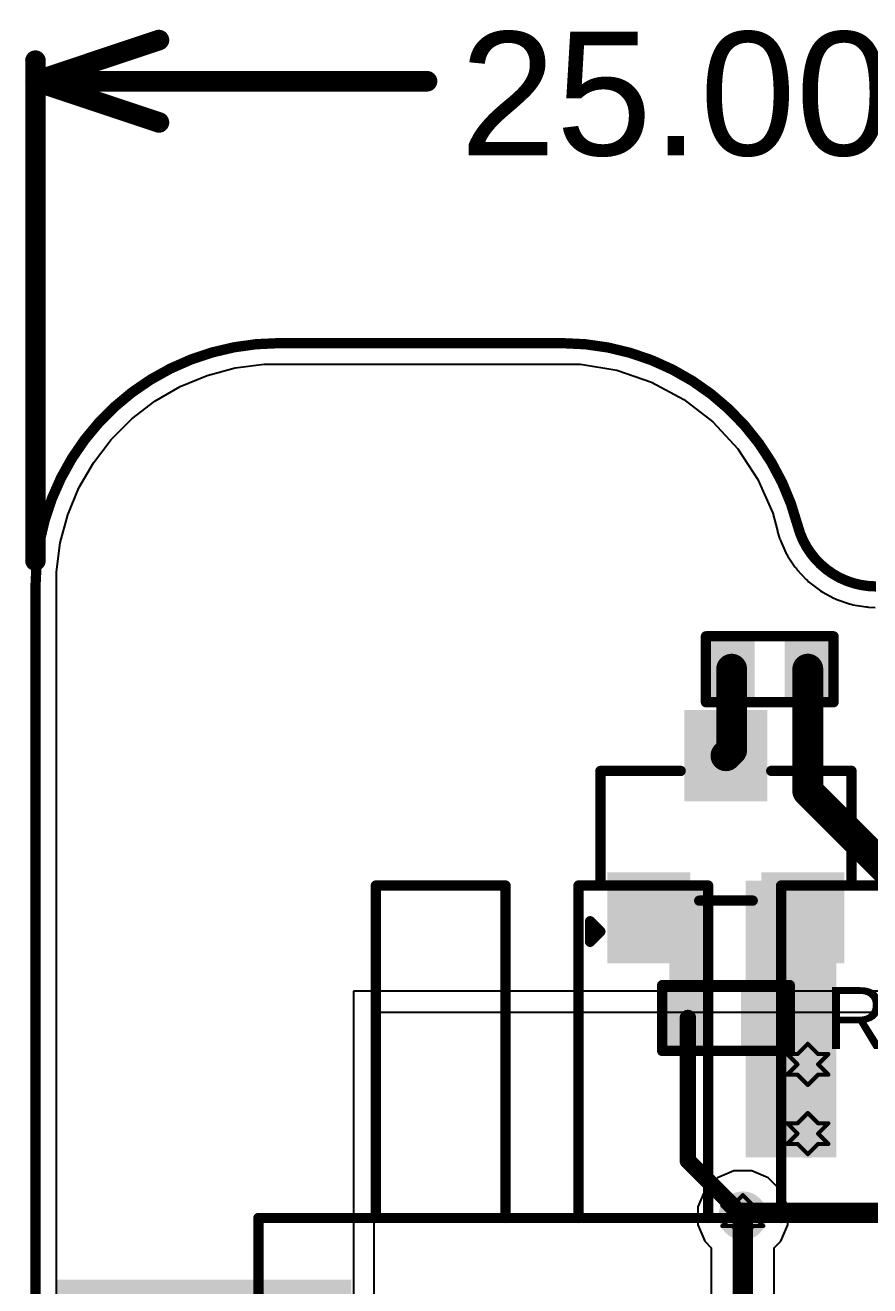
# Model space of a CAD drawing. Header units: inches. Extents: x -3 to 331, y -3 to 61.
# Drawn here: x -2.63 to 7.79, y 15.88 to 31.42 of the extents above; entities that cross this region are included whole.
import ezdxf

# ---------------------------------------------------------------- set-up
doc = ezdxf.new("R2010")
doc.units = ezdxf.units.IN
for name, color, linetype in [('Board Outline', 216, 'Continuous'), ('Bottom Layer', 5, 'Continuous'), ('Bottom Overlay', 54, 'Continuous'), ('Dimension', 6, 'Continuous'), ('Drill Drawing', 1, 'Continuous'), ('Top Layer', 1, 'Continuous'), ('Top Overlay', 2, 'Continuous'), ('Top Paste', 8, 'Continuous'), ('Top Solder', 216, 'Continuous'), ('Via Holes', 16, 'Continuous')]:
    doc.layers.add(name, color=color, linetype=linetype)
doc.styles.add('Arial', font='', dxfattribs={"height": 0.2})
doc.styles.get('Arial').set_extended_font_data('Arial')

msp = doc.modelspace()

# ---------------------------------------------------------------- hatches: boundary and pattern name
at = {"layer": 'Bottom Layer'}
h = msp.add_hatch(color=5, dxfattribs=at)
edge = h.paths.add_edge_path()
edge.add_arc((7.03, 18.606), 0.3, 0, 360)
h = msp.add_hatch(color=5, dxfattribs=at)
edge = h.paths.add_edge_path()
edge.add_arc((7.03, 17.752), 0.3, 0, 360)
h = msp.add_hatch(color=5, dxfattribs=at)
edge = h.paths.add_edge_path()
edge.add_arc((6.228, 16.739), 0.3, 0, 360)
at = {"layer": 'Top Layer'}
for points in [[(5.861, 23.161), (5.861, 23.796), (6.318, 23.796), (6.318, 23.161)], [(6.801, 23.161), (6.801, 23.796), (7.258, 23.796), (7.258, 23.161)], [(5.61, 22.872), (6.43, 22.872), (6.43, 21.952), (5.61, 21.952)], [(4.66, 20.872), (4.66, 19.952), (5.778, 19.952), (5.778, 20.872)], [(4.66, 20.872), (5.48, 20.872), (5.48, 19.952), (4.66, 19.952)], [(5.321, 20.872), (5.321, 18.86), (5.778, 18.86), (5.778, 20.872)], [(6.261, 20.872), (6.261, 17.458), (7.38, 17.458), (7.38, 20.872)], [(6.56, 20.872), (7.38, 20.872), (7.38, 19.952), (6.56, 19.952)], [(5.321, 18.86), (5.321, 19.494), (5.778, 19.494), (5.778, 18.86)], [(6.261, 18.86), (6.261, 19.494), (6.718, 19.494), (6.718, 18.86)], [(-2.235, 11.201), (1.397, 11.201), (1.397, 15.951), (-2.235, 15.951)]]:
    msp.add_hatch(color=1, dxfattribs=at).paths.add_polyline_path(points)
h = msp.add_hatch(color=1, dxfattribs=at)
edge = h.paths.add_edge_path()
edge.add_arc((7.03, 18.606), 0.3, 0, 360)
h = msp.add_hatch(color=1, dxfattribs=at)
edge = h.paths.add_edge_path()
edge.add_arc((7.03, 17.752), 0.3, 0, 360)
h = msp.add_hatch(color=1, dxfattribs=at)
edge = h.paths.add_edge_path()
edge.add_arc((6.228, 16.739), 0.3, 0, 360)
at = {"layer": 'Top Paste'}
for points in [[(5.861, 23.161), (5.861, 23.796), (6.318, 23.796), (6.318, 23.161)], [(6.801, 23.161), (6.801, 23.796), (7.258, 23.796), (7.258, 23.161)], [(5.61, 22.872), (6.43, 22.872), (6.43, 21.952), (5.61, 21.952)], [(4.66, 20.872), (5.48, 20.872), (5.48, 19.952), (4.66, 19.952)], [(6.56, 20.872), (7.38, 20.872), (7.38, 19.952), (6.56, 19.952)], [(5.321, 18.86), (5.321, 19.494), (5.778, 19.494), (5.778, 18.86)], [(6.261, 18.86), (6.261, 19.494), (6.718, 19.494), (6.718, 18.86)]]:
    msp.add_hatch(color=8, dxfattribs=at).paths.add_polyline_path(points)
at = {"layer": 'Top Solder'}
for points in [[(5.806, 23.106), (5.806, 23.851), (6.374, 23.851), (6.374, 23.106)], [(6.746, 23.106), (6.746, 23.851), (7.313, 23.851), (7.313, 23.106)], [(5.508, 22.974), (6.531, 22.974), (6.531, 21.851), (5.508, 21.851)], [(4.558, 20.974), (5.581, 20.974), (5.581, 19.851), (4.558, 19.851)], [(6.458, 20.974), (7.481, 20.974), (7.481, 19.851), (6.458, 19.851)], [(5.266, 18.804), (5.266, 19.55), (5.834, 19.55), (5.834, 18.804)], [(6.206, 18.804), (6.206, 19.55), (6.773, 19.55), (6.773, 18.804)]]:
    msp.add_hatch(color=216, dxfattribs=at).paths.add_polyline_path(points)
at = {"layer": 'Via Holes'}
h = msp.add_hatch(color=7, dxfattribs=at)
edge = h.paths.add_edge_path()
edge.add_arc((7.03, 18.606), 0.15, 0, 360)
h = msp.add_hatch(color=7, dxfattribs=at)
edge = h.paths.add_edge_path()
edge.add_arc((7.03, 17.752), 0.15, 0, 360)
h = msp.add_hatch(color=7, dxfattribs=at)
edge = h.paths.add_edge_path()
edge.add_arc((6.228, 16.739), 0.15, 0, 360)

# ---------------------------------------------------------------- linework, layer by layer
at = {"layer": 'Board Outline'}
for points in [[(-2.5, 24.5, 0.127, 0.127, -0.414214), (0.5, 27.5, 0.127, 0.127, 0)], [(0.5, 27.5, 0.127, 0.127, 0), (4, 27.5, 0.127, 0.127, 0)], [(4, 27.5, 0.127, 0.127, -0.341999), (6.905, 25.25, 0.127, 0.127, 0)], [(7.873, 24.5, 0.127, 0.127, -0.341999), (6.905, 25.25, 0.127, 0.127, 0)], [(-2.5, 0.5, 0.127, 0.127, 0), (-2.5, 24.5, 0.127, 0.127, 0)]]:
    msp.add_lwpolyline(points, format="xyseb", dxfattribs=at)
for points in [[(0.468, 27.5, 0.0635, 0.0635, 1), (0.532, 27.5, 0.0635, 0.0635, 1)], [(0.468, 27.5, 0.0635, 0.0635, 1), (0.532, 27.5, 0.0635, 0.0635, 1)], [(3.968, 27.5, 0.0635, 0.0635, 1), (4.032, 27.5, 0.0635, 0.0635, 1)], [(3.968, 27.5, 0.0635, 0.0635, 1), (4.032, 27.5, 0.0635, 0.0635, 1)], [(6.873, 25.25, 0.0635, 0.0635, 1), (6.936, 25.25, 0.0635, 0.0635, 1)], [(6.873, 25.25, 0.0635, 0.0635, 1), (6.936, 25.25, 0.0635, 0.0635, 1)], [(-2.532, 24.5, 0.0635, 0.0635, 1), (-2.468, 24.5, 0.0635, 0.0635, 1)], [(-2.532, 24.5, 0.0635, 0.0635, 1), (-2.468, 24.5, 0.0635, 0.0635, 1)]]:
    msp.add_lwpolyline(points, format="xyseb", close=True, dxfattribs=at)
at = {"layer": 'Bottom Layer'}
for p, q in [((-0.036, 27.194), (0.32, 27.241)), ((0.32, 27.241), (0.5, 27.241)), ((0.5, 27.241), (4, 27.241)), ((4, 27.241), (4, 27.241)), ((4, 27.241), (4, 27.241)), ((4, 27.241), (4.226, 27.241)), ((4.226, 27.241), (4.673, 27.167)), ((-0.715, 26.964), (-0.383, 27.101)), ((-0.383, 27.101), (-0.036, 27.194)), ((4.673, 27.167), (5.101, 27.02)), ((-1.026, 26.784), (-0.715, 26.964)), ((5.101, 27.02), (5.5, 26.806)), ((-1.311, 26.565), (-1.026, 26.784)), ((5.5, 26.806), (5.857, 26.528)), ((-1.565, 26.311), (-1.311, 26.565)), ((5.857, 26.528), (6.165, 26.196)), ((-1.784, 26.026), (-1.565, 26.311)), ((6.165, 26.196), (6.414, 25.818)), ((-1.964, 25.715), (-1.784, 26.026)), ((6.414, 25.818), (6.597, 25.404)), ((-2.101, 25.383), (-1.964, 25.715)), ((-2.194, 25.036), (-2.101, 25.383)), ((6.597, 25.404), (6.654, 25.185)), ((6.654, 25.185), (6.656, 25.18)), ((-2.241, 24.68), (-2.194, 25.036)), ((6.656, 25.18), (6.657, 25.175)), ((6.657, 25.175), (6.681, 25.096)), ((6.681, 25.096), (6.688, 25.082)), ((6.688, 25.082), (6.692, 25.066)), ((6.692, 25.066), (6.759, 24.916)), ((6.759, 24.916), (6.771, 24.898)), ((6.771, 24.898), (6.779, 24.878)), ((6.779, 24.878), (6.87, 24.741)), ((6.87, 24.741), (6.885, 24.726)), ((6.885, 24.726), (6.896, 24.707)), ((-2.241, 24.5), (-2.241, 24.68)), ((6.896, 24.707), (7.008, 24.587)), ((7.008, 24.587), (7.025, 24.574)), ((7.025, 24.574), (7.039, 24.558)), ((-2.241, 7.849), (-2.241, 24.5)), ((7.039, 24.558), (7.169, 24.457)), ((7.169, 24.457), (7.188, 24.447)), ((7.188, 24.447), (7.205, 24.434)), ((7.205, 24.434), (7.35, 24.356)), ((7.35, 24.356), (7.37, 24.349)), ((7.37, 24.349), (7.389, 24.339)), ((7.389, 24.339), (7.545, 24.285)), ((7.545, 24.285), (7.566, 24.283)), ((7.566, 24.283), (7.586, 24.275)), ((7.586, 24.275), (7.748, 24.248)), ((7.748, 24.248), (7.764, 24.248)), ((7.764, 24.248), (7.78, 24.245)), ((7.78, 24.245), (7.862, 24.241)), ((12.739, 19.507), (1.422, 19.507)), ((1.422, 19.507), (1.422, 18.512)), ((1.681, 18.512), (1.681, 19.248)), ((1.681, 19.248), (12.739, 19.248)), ((1.422, 18.512), (1.422, 13.025)), ((1.681, 13.025), (1.681, 18.512)), ((6.118, 17.293), (5.914, 17.208)), ((6.338, 17.293), (6.118, 17.293)), ((6.542, 17.208), (6.338, 17.293)), ((5.914, 17.208), (5.758, 17.052)), ((6.697, 17.052), (6.542, 17.208)), ((5.758, 17.052), (5.674, 16.849)), ((6.782, 16.849), (6.697, 17.052)), ((5.674, 16.849), (5.674, 16.628)), ((6.782, 16.628), (6.782, 16.849)), ((5.674, 16.628), (5.758, 16.425)), ((6.697, 16.425), (6.782, 16.628)), ((5.758, 16.425), (5.839, 16.344)), ((5.839, 16.344), (5.839, 7.182)), ((6.616, 16.344), (6.697, 16.425)), ((6.616, 14.894), (6.616, 16.344))]:
    msp.add_line(p, q, dxfattribs=at)
msp.add_lwpolyline([(6.228, 6.828, 0.254, 0.254, 0), (6.228, 16.739, 0.254, 0.254, 0)], format="xyseb", dxfattribs=at)
msp.add_lwpolyline([(6.164, 16.739, 0.127, 0.127, 1), (6.291, 16.739, 0.127, 0.127, 1)], format="xyseb", close=True, dxfattribs=at)
at = {"layer": 'Bottom Overlay'}
for points in [[(1.7, 16.711, 0.127, 0.127, 0), (1.7, 20.811, 0.127, 0.127, 0)], [(1.7, 20.811, 0.127, 0.127, 0), (3.3, 20.811, 0.127, 0.127, 0)], [(3.3, 16.711, 0.127, 0.127, 0), (3.3, 20.811, 0.127, 0.127, 0)], [(4.2, 16.711, 0.127, 0.127, 0), (4.2, 20.811, 0.127, 0.127, 0)], [(4.2, 20.811, 0.127, 0.127, 0), (5.8, 20.811, 0.127, 0.127, 0)], [(5.8, 16.711, 0.127, 0.127, 0), (5.8, 20.811, 0.127, 0.127, 0)], [(6.7, 16.711, 0.127, 0.127, 0), (6.7, 20.811, 0.127, 0.127, 0)], [(6.7, 20.811, 0.127, 0.127, 0), (8.3, 20.811, 0.127, 0.127, 0)], [(0.25, 13.516, 0.127, 0.127, 0), (0.25, 16.711, 0.127, 0.127, 0)], [(0.25, 16.711, 0.127, 0.127, 0), (10, 16.711, 0.127, 0.127, 0)]]:
    msp.add_lwpolyline(points, format="xyseb", dxfattribs=at)
for points in [[(1.668, 20.811, 0.0635, 0.0635, 1), (1.732, 20.811, 0.0635, 0.0635, 1)], [(1.668, 20.811, 0.0635, 0.0635, 1), (1.732, 20.811, 0.0635, 0.0635, 1)], [(3.268, 20.811, 0.0635, 0.0635, 1), (3.332, 20.811, 0.0635, 0.0635, 1)], [(3.268, 20.811, 0.0635, 0.0635, 1), (3.332, 20.811, 0.0635, 0.0635, 1)], [(4.168, 20.811, 0.0635, 0.0635, 1), (4.232, 20.811, 0.0635, 0.0635, 1)], [(4.168, 20.811, 0.0635, 0.0635, 1), (4.232, 20.811, 0.0635, 0.0635, 1)], [(5.768, 20.811, 0.0635, 0.0635, 1), (5.832, 20.811, 0.0635, 0.0635, 1)], [(5.768, 20.811, 0.0635, 0.0635, 1), (5.832, 20.811, 0.0635, 0.0635, 1)], [(6.668, 20.811, 0.0635, 0.0635, 1), (6.732, 20.811, 0.0635, 0.0635, 1)], [(6.668, 20.811, 0.0635, 0.0635, 1), (6.732, 20.811, 0.0635, 0.0635, 1)], [(0.218, 16.711, 0.0635, 0.0635, 1), (0.282, 16.711, 0.0635, 0.0635, 1)], [(0.218, 16.711, 0.0635, 0.0635, 1), (0.282, 16.711, 0.0635, 0.0635, 1)], [(1.668, 16.711, 0.0635, 0.0635, 1), (1.732, 16.711, 0.0635, 0.0635, 1)], [(3.268, 16.711, 0.0635, 0.0635, 1), (3.332, 16.711, 0.0635, 0.0635, 1)], [(4.168, 16.711, 0.0635, 0.0635, 1), (4.232, 16.711, 0.0635, 0.0635, 1)], [(5.768, 16.711, 0.0635, 0.0635, 1), (5.832, 16.711, 0.0635, 0.0635, 1)], [(6.668, 16.711, 0.0635, 0.0635, 1), (6.732, 16.711, 0.0635, 0.0635, 1)]]:
    msp.add_lwpolyline(points, format="xyseb", close=True, dxfattribs=at)
at = {"layer": 'Dimension'}
for points in [[(-2.5, 30.73, 0.254, 0.254, 0), (-0.976, 31.238, 0.254, 0.254, 0)], [(-2.5, 24.818, 0.254, 0.254, 0), (-2.5, 30.984, 0.254, 0.254, 0)], [(-2.5, 30.73, 0.254, 0.254, 0), (-0.976, 30.222, 0.254, 0.254, 0)], [(-2.5, 30.73, 0.254, 0.254, 0), (2.331, 30.73, 0.254, 0.254, 0)]]:
    msp.add_lwpolyline(points, format="xyseb", dxfattribs=at)
for points in [[(-1.04, 31.238, 0.127, 0.127, 1), (-0.913, 31.238, 0.127, 0.127, 1)], [(-2.564, 30.984, 0.127, 0.127, 1), (-2.437, 30.984, 0.127, 0.127, 1)], [(-2.564, 30.73, 0.127, 0.127, 1), (-2.437, 30.73, 0.127, 0.127, 1)], [(-2.564, 30.73, 0.127, 0.127, 1), (-2.437, 30.73, 0.127, 0.127, 1)], [(-2.564, 30.73, 0.127, 0.127, 1), (-2.437, 30.73, 0.127, 0.127, 1)], [(2.268, 30.73, 0.127, 0.127, 1), (2.395, 30.73, 0.127, 0.127, 1)], [(-1.04, 30.222, 0.127, 0.127, 1), (-0.913, 30.222, 0.127, 0.127, 1)], [(-2.564, 24.818, 0.127, 0.127, 1), (-2.437, 24.818, 0.127, 0.127, 1)]]:
    msp.add_lwpolyline(points, format="xyseb", close=True, dxfattribs=at)
at = {"layer": 'Drill Drawing'}
for points in [[(6.903, 18.733, 0.0508, 0.0508, 0), (7.03, 18.86, 0.0508, 0.0508, 0)], [(7.03, 18.86, 0.0508, 0.0508, 0), (7.157, 18.733, 0.0508, 0.0508, 0)], [(6.776, 18.733, 0.0508, 0.0508, 0), (6.903, 18.606, 0.0508, 0.0508, 0)], [(6.776, 18.733, 0.0508, 0.0508, 0), (6.903, 18.733, 0.0508, 0.0508, 0)], [(7.157, 18.733, 0.0508, 0.0508, 0), (7.284, 18.733, 0.0508, 0.0508, 0)], [(7.157, 18.606, 0.0508, 0.0508, 0), (7.284, 18.733, 0.0508, 0.0508, 0)], [(6.776, 18.479, 0.0508, 0.0508, 0), (6.903, 18.606, 0.0508, 0.0508, 0)], [(6.776, 18.479, 0.0508, 0.0508, 0), (6.903, 18.479, 0.0508, 0.0508, 0)], [(6.903, 18.479, 0.0508, 0.0508, 0), (7.03, 18.352, 0.0508, 0.0508, 0)], [(7.03, 18.352, 0.0508, 0.0508, 0), (7.157, 18.479, 0.0508, 0.0508, 0)], [(7.157, 18.606, 0.0508, 0.0508, 0), (7.284, 18.479, 0.0508, 0.0508, 0)], [(7.157, 18.479, 0.0508, 0.0508, 0), (7.284, 18.479, 0.0508, 0.0508, 0)], [(6.776, 17.879, 0.0508, 0.0508, 0), (6.903, 17.752, 0.0508, 0.0508, 0)], [(6.776, 17.879, 0.0508, 0.0508, 0), (6.903, 17.879, 0.0508, 0.0508, 0)], [(6.903, 17.879, 0.0508, 0.0508, 0), (7.03, 18.006, 0.0508, 0.0508, 0)], [(7.03, 18.006, 0.0508, 0.0508, 0), (7.157, 17.879, 0.0508, 0.0508, 0)], [(7.157, 17.879, 0.0508, 0.0508, 0), (7.284, 17.879, 0.0508, 0.0508, 0)], [(7.157, 17.752, 0.0508, 0.0508, 0), (7.284, 17.879, 0.0508, 0.0508, 0)], [(6.776, 17.625, 0.0508, 0.0508, 0), (6.903, 17.752, 0.0508, 0.0508, 0)], [(7.157, 17.752, 0.0508, 0.0508, 0), (7.284, 17.625, 0.0508, 0.0508, 0)], [(6.776, 17.625, 0.0508, 0.0508, 0), (6.903, 17.625, 0.0508, 0.0508, 0)], [(6.903, 17.625, 0.0508, 0.0508, 0), (7.03, 17.498, 0.0508, 0.0508, 0)], [(7.03, 17.498, 0.0508, 0.0508, 0), (7.157, 17.625, 0.0508, 0.0508, 0)], [(7.157, 17.625, 0.0508, 0.0508, 0), (7.284, 17.625, 0.0508, 0.0508, 0)], [(6.101, 16.866, 0.0508, 0.0508, 0), (6.228, 16.993, 0.0508, 0.0508, 0)], [(6.228, 16.993, 0.0508, 0.0508, 0), (6.355, 16.866, 0.0508, 0.0508, 0)], [(5.974, 16.866, 0.0508, 0.0508, 0), (6.101, 16.739, 0.0508, 0.0508, 0)], [(5.974, 16.866, 0.0508, 0.0508, 0), (6.101, 16.866, 0.0508, 0.0508, 0)], [(6.355, 16.866, 0.0508, 0.0508, 0), (6.482, 16.866, 0.0508, 0.0508, 0)], [(6.355, 16.739, 0.0508, 0.0508, 0), (6.482, 16.866, 0.0508, 0.0508, 0)], [(5.974, 16.612, 0.0508, 0.0508, 0), (6.101, 16.739, 0.0508, 0.0508, 0)], [(5.974, 16.612, 0.0508, 0.0508, 0), (6.101, 16.612, 0.0508, 0.0508, 0)], [(6.101, 16.612, 0.0508, 0.0508, 0), (6.228, 16.485, 0.0508, 0.0508, 0)], [(6.228, 16.485, 0.0508, 0.0508, 0), (6.355, 16.612, 0.0508, 0.0508, 0)], [(6.355, 16.739, 0.0508, 0.0508, 0), (6.482, 16.612, 0.0508, 0.0508, 0)], [(6.355, 16.612, 0.0508, 0.0508, 0), (6.482, 16.612, 0.0508, 0.0508, 0)]]:
    msp.add_lwpolyline(points, format="xyseb", dxfattribs=at)
for points in [[(7.017, 18.86, 0.0254, 0.0254, 1), (7.042, 18.86, 0.0254, 0.0254, 1)], [(7.017, 18.86, 0.0254, 0.0254, 1), (7.042, 18.86, 0.0254, 0.0254, 1)], [(6.763, 18.733, 0.0254, 0.0254, 1), (6.788, 18.733, 0.0254, 0.0254, 1)], [(6.763, 18.733, 0.0254, 0.0254, 1), (6.788, 18.733, 0.0254, 0.0254, 1)], [(6.89, 18.733, 0.0254, 0.0254, 1), (6.915, 18.733, 0.0254, 0.0254, 1)], [(6.89, 18.733, 0.0254, 0.0254, 1), (6.915, 18.733, 0.0254, 0.0254, 1)], [(7.144, 18.733, 0.0254, 0.0254, 1), (7.169, 18.733, 0.0254, 0.0254, 1)], [(7.144, 18.733, 0.0254, 0.0254, 1), (7.169, 18.733, 0.0254, 0.0254, 1)], [(7.271, 18.733, 0.0254, 0.0254, 1), (7.296, 18.733, 0.0254, 0.0254, 1)], [(7.271, 18.733, 0.0254, 0.0254, 1), (7.296, 18.733, 0.0254, 0.0254, 1)], [(6.763, 18.479, 0.0254, 0.0254, 1), (6.788, 18.479, 0.0254, 0.0254, 1)], [(6.763, 18.479, 0.0254, 0.0254, 1), (6.788, 18.479, 0.0254, 0.0254, 1)], [(6.89, 18.606, 0.0254, 0.0254, 1), (6.915, 18.606, 0.0254, 0.0254, 1)], [(6.89, 18.606, 0.0254, 0.0254, 1), (6.915, 18.606, 0.0254, 0.0254, 1)], [(6.89, 18.479, 0.0254, 0.0254, 1), (6.915, 18.479, 0.0254, 0.0254, 1)], [(6.89, 18.479, 0.0254, 0.0254, 1), (6.915, 18.479, 0.0254, 0.0254, 1)], [(7.144, 18.606, 0.0254, 0.0254, 1), (7.169, 18.606, 0.0254, 0.0254, 1)], [(7.144, 18.606, 0.0254, 0.0254, 1), (7.169, 18.606, 0.0254, 0.0254, 1)], [(7.144, 18.479, 0.0254, 0.0254, 1), (7.169, 18.479, 0.0254, 0.0254, 1)], [(7.144, 18.479, 0.0254, 0.0254, 1), (7.169, 18.479, 0.0254, 0.0254, 1)], [(7.271, 18.479, 0.0254, 0.0254, 1), (7.296, 18.479, 0.0254, 0.0254, 1)], [(7.271, 18.479, 0.0254, 0.0254, 1), (7.296, 18.479, 0.0254, 0.0254, 1)], [(7.017, 18.352, 0.0254, 0.0254, 1), (7.042, 18.352, 0.0254, 0.0254, 1)], [(7.017, 18.352, 0.0254, 0.0254, 1), (7.042, 18.352, 0.0254, 0.0254, 1)], [(6.763, 17.879, 0.0254, 0.0254, 1), (6.788, 17.879, 0.0254, 0.0254, 1)], [(6.763, 17.879, 0.0254, 0.0254, 1), (6.788, 17.879, 0.0254, 0.0254, 1)], [(6.89, 17.879, 0.0254, 0.0254, 1), (6.915, 17.879, 0.0254, 0.0254, 1)], [(6.89, 17.879, 0.0254, 0.0254, 1), (6.915, 17.879, 0.0254, 0.0254, 1)], [(7.017, 18.006, 0.0254, 0.0254, 1), (7.042, 18.006, 0.0254, 0.0254, 1)], [(7.017, 18.006, 0.0254, 0.0254, 1), (7.042, 18.006, 0.0254, 0.0254, 1)], [(7.144, 17.879, 0.0254, 0.0254, 1), (7.169, 17.879, 0.0254, 0.0254, 1)], [(7.144, 17.879, 0.0254, 0.0254, 1), (7.169, 17.879, 0.0254, 0.0254, 1)], [(7.271, 17.879, 0.0254, 0.0254, 1), (7.296, 17.879, 0.0254, 0.0254, 1)], [(7.271, 17.879, 0.0254, 0.0254, 1), (7.296, 17.879, 0.0254, 0.0254, 1)], [(6.89, 17.752, 0.0254, 0.0254, 1), (6.915, 17.752, 0.0254, 0.0254, 1)], [(6.89, 17.752, 0.0254, 0.0254, 1), (6.915, 17.752, 0.0254, 0.0254, 1)], [(7.144, 17.752, 0.0254, 0.0254, 1), (7.169, 17.752, 0.0254, 0.0254, 1)], [(7.144, 17.752, 0.0254, 0.0254, 1), (7.169, 17.752, 0.0254, 0.0254, 1)], [(6.763, 17.625, 0.0254, 0.0254, 1), (6.788, 17.625, 0.0254, 0.0254, 1)], [(6.763, 17.625, 0.0254, 0.0254, 1), (6.788, 17.625, 0.0254, 0.0254, 1)], [(6.89, 17.625, 0.0254, 0.0254, 1), (6.915, 17.625, 0.0254, 0.0254, 1)], [(6.89, 17.625, 0.0254, 0.0254, 1), (6.915, 17.625, 0.0254, 0.0254, 1)], [(7.144, 17.625, 0.0254, 0.0254, 1), (7.169, 17.625, 0.0254, 0.0254, 1)], [(7.144, 17.625, 0.0254, 0.0254, 1), (7.169, 17.625, 0.0254, 0.0254, 1)], [(7.271, 17.625, 0.0254, 0.0254, 1), (7.296, 17.625, 0.0254, 0.0254, 1)], [(7.271, 17.625, 0.0254, 0.0254, 1), (7.296, 17.625, 0.0254, 0.0254, 1)], [(7.017, 17.498, 0.0254, 0.0254, 1), (7.042, 17.498, 0.0254, 0.0254, 1)], [(7.017, 17.498, 0.0254, 0.0254, 1), (7.042, 17.498, 0.0254, 0.0254, 1)], [(6.215, 16.993, 0.0254, 0.0254, 1), (6.24, 16.993, 0.0254, 0.0254, 1)], [(6.215, 16.993, 0.0254, 0.0254, 1), (6.24, 16.993, 0.0254, 0.0254, 1)], [(5.961, 16.866, 0.0254, 0.0254, 1), (5.986, 16.866, 0.0254, 0.0254, 1)], [(5.961, 16.866, 0.0254, 0.0254, 1), (5.986, 16.866, 0.0254, 0.0254, 1)], [(6.088, 16.866, 0.0254, 0.0254, 1), (6.113, 16.866, 0.0254, 0.0254, 1)], [(6.088, 16.866, 0.0254, 0.0254, 1), (6.113, 16.866, 0.0254, 0.0254, 1)], [(6.342, 16.866, 0.0254, 0.0254, 1), (6.367, 16.866, 0.0254, 0.0254, 1)], [(6.342, 16.866, 0.0254, 0.0254, 1), (6.367, 16.866, 0.0254, 0.0254, 1)], [(6.469, 16.866, 0.0254, 0.0254, 1), (6.494, 16.866, 0.0254, 0.0254, 1)], [(6.469, 16.866, 0.0254, 0.0254, 1), (6.494, 16.866, 0.0254, 0.0254, 1)], [(5.961, 16.612, 0.0254, 0.0254, 1), (5.986, 16.612, 0.0254, 0.0254, 1)], [(5.961, 16.612, 0.0254, 0.0254, 1), (5.986, 16.612, 0.0254, 0.0254, 1)], [(6.088, 16.739, 0.0254, 0.0254, 1), (6.113, 16.739, 0.0254, 0.0254, 1)], [(6.088, 16.739, 0.0254, 0.0254, 1), (6.113, 16.739, 0.0254, 0.0254, 1)], [(6.088, 16.612, 0.0254, 0.0254, 1), (6.113, 16.612, 0.0254, 0.0254, 1)], [(6.088, 16.612, 0.0254, 0.0254, 1), (6.113, 16.612, 0.0254, 0.0254, 1)], [(6.342, 16.739, 0.0254, 0.0254, 1), (6.367, 16.739, 0.0254, 0.0254, 1)], [(6.342, 16.739, 0.0254, 0.0254, 1), (6.367, 16.739, 0.0254, 0.0254, 1)], [(6.342, 16.612, 0.0254, 0.0254, 1), (6.367, 16.612, 0.0254, 0.0254, 1)], [(6.342, 16.612, 0.0254, 0.0254, 1), (6.367, 16.612, 0.0254, 0.0254, 1)], [(6.469, 16.612, 0.0254, 0.0254, 1), (6.494, 16.612, 0.0254, 0.0254, 1)], [(6.469, 16.612, 0.0254, 0.0254, 1), (6.494, 16.612, 0.0254, 0.0254, 1)], [(6.215, 16.485, 0.0254, 0.0254, 1), (6.24, 16.485, 0.0254, 0.0254, 1)], [(6.215, 16.485, 0.0254, 0.0254, 1), (6.24, 16.485, 0.0254, 0.0254, 1)]]:
    msp.add_lwpolyline(points, format="xyseb", close=True, dxfattribs=at)
at = {"layer": 'Top Layer'}
for points in [[(6.09, 22.482, 0.381, 0.381, 0), (6.09, 23.479, 0.381, 0.381, 0)], [(7.03, 21.977, 0.381, 0.381, 0), (7.03, 23.479, 0.381, 0.381, 0)], [(6.02, 22.412, 0.381, 0.381, 0), (6.09, 22.482, 0.381, 0.381, 0)], [(7.03, 21.977, 0.381, 0.381, 0), (8.105, 20.902, 0.381, 0.381, 0)], [(5.55, 17.416, 0.203, 0.203, 0), (5.55, 19.177, 0.203, 0.203, 0)], [(5.55, 17.416, 0.203, 0.203, 0), (6.228, 16.739, 0.203, 0.203, 0)], [(6.228, 16.799, 0.203, 0.203, 0), (9.62, 16.799, 0.203, 0.203, 0)]]:
    msp.add_lwpolyline(points, format="xyseb", dxfattribs=at)
for points in [[(5.995, 23.479, 0.191, 0.191, 1), (6.185, 23.479, 0.191, 0.191, 1)], [(6.934, 23.479, 0.191, 0.191, 1), (7.125, 23.479, 0.191, 0.191, 1)], [(5.925, 22.412, 0.191, 0.191, 1), (6.115, 22.412, 0.191, 0.191, 1)], [(5.995, 22.482, 0.191, 0.191, 1), (6.185, 22.482, 0.191, 0.191, 1)], [(5.995, 22.482, 0.191, 0.191, 1), (6.185, 22.482, 0.191, 0.191, 1)], [(6.934, 21.977, 0.191, 0.191, 1), (7.125, 21.977, 0.191, 0.191, 1)], [(6.934, 21.977, 0.191, 0.191, 1), (7.125, 21.977, 0.191, 0.191, 1)], [(5.499, 19.177, 0.102, 0.102, 1), (5.601, 19.177, 0.102, 0.102, 1)], [(5.499, 17.416, 0.102, 0.102, 1), (5.601, 17.416, 0.102, 0.102, 1)], [(5.499, 17.416, 0.102, 0.102, 1), (5.601, 17.416, 0.102, 0.102, 1)], [(6.177, 16.799, 0.102, 0.102, 1), (6.279, 16.799, 0.102, 0.102, 1)], [(6.177, 16.739, 0.102, 0.102, 1), (6.279, 16.739, 0.102, 0.102, 1)]]:
    msp.add_lwpolyline(points, format="xyseb", close=True, dxfattribs=at)
at = {"layer": 'Top Overlay'}
for points in [[(5.772, 23.885, 0.127, 0.127, 0), (7.347, 23.885, 0.127, 0.127, 0)], [(5.772, 23.072, 0.127, 0.127, 0), (5.772, 23.885, 0.127, 0.127, 0)], [(7.347, 23.072, 0.127, 0.127, 0), (7.347, 23.885, 0.127, 0.127, 0)], [(5.772, 23.072, 0.127, 0.127, 0), (7.347, 23.072, 0.127, 0.127, 0)], [(5.747, 23.047, 0.00323, 0.00323, 0), (7.373, 23.047, 0.00323, 0.00323, 0)], [(4.47, 20.828, 0.127, 0.127, 0), (4.47, 22.225, 0.127, 0.127, 0)], [(4.47, 22.225, 0.127, 0.127, 0), (5.461, 22.225, 0.127, 0.127, 0)], [(6.579, 22.225, 0.127, 0.127, 0), (7.569, 22.225, 0.127, 0.127, 0)], [(7.569, 20.828, 0.127, 0.127, 0), (7.569, 22.225, 0.127, 0.127, 0)], [(5.69, 20.625, 0.127, 0.127, 0), (6.35, 20.625, 0.127, 0.127, 0)], [(4.343, 20.371, 0.127, 0.127, 0), (4.47, 20.244, 0.127, 0.127, 0)], [(4.343, 20.117, 0.127, 0.127, 0), (4.343, 20.371, 0.127, 0.127, 0)], [(4.343, 20.117, 0.127, 0.127, 0), (4.47, 20.244, 0.127, 0.127, 0)], [(5.232, 19.583, 0.127, 0.127, 0), (6.807, 19.583, 0.127, 0.127, 0)], [(5.232, 18.771, 0.127, 0.127, 0), (5.232, 19.583, 0.127, 0.127, 0)], [(6.807, 18.771, 0.127, 0.127, 0), (6.807, 19.583, 0.127, 0.127, 0)], [(5.232, 18.771, 0.127, 0.127, 0), (6.807, 18.771, 0.127, 0.127, 0)], [(5.207, 18.745, 0.00323, 0.00323, 0), (6.833, 18.745, 0.00323, 0.00323, 0)]]:
    msp.add_lwpolyline(points, format="xyseb", dxfattribs=at)
for points in [[(5.741, 23.885, 0.0635, 0.0635, 1), (5.804, 23.885, 0.0635, 0.0635, 1)], [(5.741, 23.885, 0.0635, 0.0635, 1), (5.804, 23.885, 0.0635, 0.0635, 1)], [(7.315, 23.885, 0.0635, 0.0635, 1), (7.379, 23.885, 0.0635, 0.0635, 1)], [(7.315, 23.885, 0.0635, 0.0635, 1), (7.379, 23.885, 0.0635, 0.0635, 1)], [(5.741, 23.072, 0.0635, 0.0635, 1), (5.804, 23.072, 0.0635, 0.0635, 1)], [(5.741, 23.072, 0.0635, 0.0635, 1), (5.804, 23.072, 0.0635, 0.0635, 1)], [(5.746, 23.047, 0.00161, 0.00161, 1), (5.748, 23.047, 0.00161, 0.00161, 1)], [(7.315, 23.072, 0.0635, 0.0635, 1), (7.379, 23.072, 0.0635, 0.0635, 1)], [(7.315, 23.072, 0.0635, 0.0635, 1), (7.379, 23.072, 0.0635, 0.0635, 1)], [(7.372, 23.047, 0.00161, 0.00161, 1), (7.373, 23.047, 0.00161, 0.00161, 1)], [(4.439, 22.225, 0.0635, 0.0635, 1), (4.502, 22.225, 0.0635, 0.0635, 1)], [(4.439, 22.225, 0.0635, 0.0635, 1), (4.502, 22.225, 0.0635, 0.0635, 1)], [(5.429, 22.225, 0.0635, 0.0635, 1), (5.493, 22.225, 0.0635, 0.0635, 1)], [(6.547, 22.225, 0.0635, 0.0635, 1), (6.61, 22.225, 0.0635, 0.0635, 1)], [(7.537, 22.225, 0.0635, 0.0635, 1), (7.601, 22.225, 0.0635, 0.0635, 1)], [(7.537, 22.225, 0.0635, 0.0635, 1), (7.601, 22.225, 0.0635, 0.0635, 1)], [(4.439, 20.828, 0.0635, 0.0635, 1), (4.502, 20.828, 0.0635, 0.0635, 1)], [(7.537, 20.828, 0.0635, 0.0635, 1), (7.601, 20.828, 0.0635, 0.0635, 1)], [(5.658, 20.625, 0.0635, 0.0635, 1), (5.721, 20.625, 0.0635, 0.0635, 1)], [(6.318, 20.625, 0.0635, 0.0635, 1), (6.382, 20.625, 0.0635, 0.0635, 1)], [(4.312, 20.371, 0.0635, 0.0635, 1), (4.375, 20.371, 0.0635, 0.0635, 1)], [(4.312, 20.371, 0.0635, 0.0635, 1), (4.375, 20.371, 0.0635, 0.0635, 1)], [(4.439, 20.244, 0.0635, 0.0635, 1), (4.502, 20.244, 0.0635, 0.0635, 1)], [(4.439, 20.244, 0.0635, 0.0635, 1), (4.502, 20.244, 0.0635, 0.0635, 1)], [(4.312, 20.117, 0.0635, 0.0635, 1), (4.375, 20.117, 0.0635, 0.0635, 1)], [(4.312, 20.117, 0.0635, 0.0635, 1), (4.375, 20.117, 0.0635, 0.0635, 1)], [(5.201, 19.583, 0.0635, 0.0635, 1), (5.264, 19.583, 0.0635, 0.0635, 1)], [(5.201, 19.583, 0.0635, 0.0635, 1), (5.264, 19.583, 0.0635, 0.0635, 1)], [(6.775, 19.583, 0.0635, 0.0635, 1), (6.839, 19.583, 0.0635, 0.0635, 1)], [(6.775, 19.583, 0.0635, 0.0635, 1), (6.839, 19.583, 0.0635, 0.0635, 1)], [(5.201, 18.771, 0.0635, 0.0635, 1), (5.264, 18.771, 0.0635, 0.0635, 1)], [(5.201, 18.771, 0.0635, 0.0635, 1), (5.264, 18.771, 0.0635, 0.0635, 1)], [(6.775, 18.771, 0.0635, 0.0635, 1), (6.839, 18.771, 0.0635, 0.0635, 1)], [(6.775, 18.771, 0.0635, 0.0635, 1), (6.839, 18.771, 0.0635, 0.0635, 1)], [(5.206, 18.745, 0.00161, 0.00161, 1), (5.208, 18.745, 0.00161, 0.00161, 1)], [(6.832, 18.745, 0.00161, 0.00161, 1), (6.833, 18.745, 0.00161, 0.00161, 1)]]:
    msp.add_lwpolyline(points, format="xyseb", close=True, dxfattribs=at)

# ---------------------------------------------------------------- texts
at = {"layer": 'Dimension', "style": 'Arial'}
msp.add_text('25.00 (mm)', height=1.524, dxfattribs=at).set_placement((2.738, 29.816))
at = {"layer": 'Top Overlay', "style": 'Arial'}
msp.add_text('R7', height=0.762, dxfattribs=at).set_placement((7.242, 18.796))

doc.saveas('drawing.dxf')
